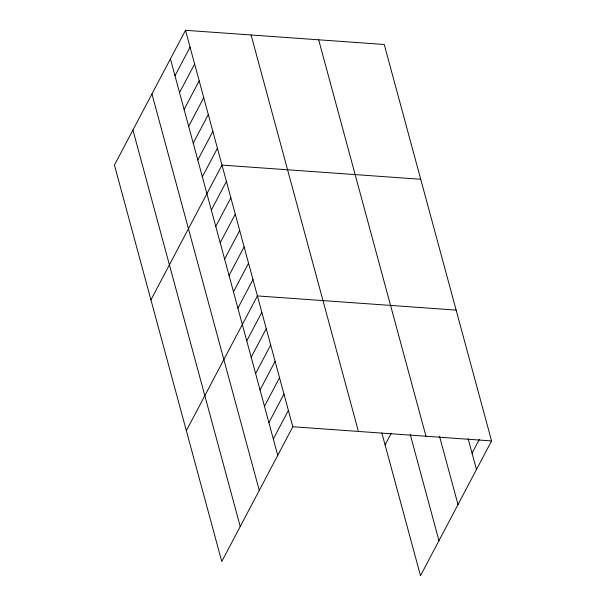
<?xml version="1.0" encoding="UTF-8"?>
<svg xmlns="http://www.w3.org/2000/svg" width="606" height="606" viewBox="0 0 606 606"><rect width="100%" height="100%" fill="white"/><g stroke="black" fill="none" stroke-linecap="round" stroke-linejoin="round"><path stroke-width="0.91" d="M185.504 30.3L114.443 165.074L221.766 561.527L292.819 426.753L185.504 30.3L384.234 44.473L491.557 440.926L420.496 575.7L381.886 433.055M174.982 75.75L190.064 47.147M179.55 92.597L194.624 64.001M184.11 109.451L199.185 80.848M188.671 126.298L203.745 97.695M193.231 143.145L208.305 114.549M197.791 159.999L212.873 131.396M202.351 176.846L217.433 148.243M150.932 299.872L221.993 165.097L420.723 179.27M211.342 210.047L226.417 181.452M215.766 226.402L230.848 197.806M220.19 242.756L235.272 214.153M224.621 259.11L239.696 230.507M229.045 275.465L244.127 246.862M233.477 291.819L248.551 263.216M237.9 308.174L252.982 279.571M186.353 430.699L257.406 295.925L456.136 310.098M246.756 340.875L261.837 312.279M251.179 357.229L266.261 328.634M255.611 373.584L270.685 344.988M260.035 389.938L275.116 361.343M264.466 406.293L279.54 377.697M268.89 422.647L283.972 394.052M273.314 439.002L288.395 410.398M385.083 444.872L391.241 433.192M472.051 453.174L479.376 439.282M292.819 426.753L491.557 440.926M468.112 438.638L476.475 469.529M439.555 436.426L458 504.563M318.658 39.791L425.973 436.252M410.194 434.366L438.971 540.666M251.089 34.974L358.404 431.434M170.422 58.903L277.745 455.356M151.954 93.938L259.27 490.39M132.919 130.032L240.241 526.493"/></g></svg>
